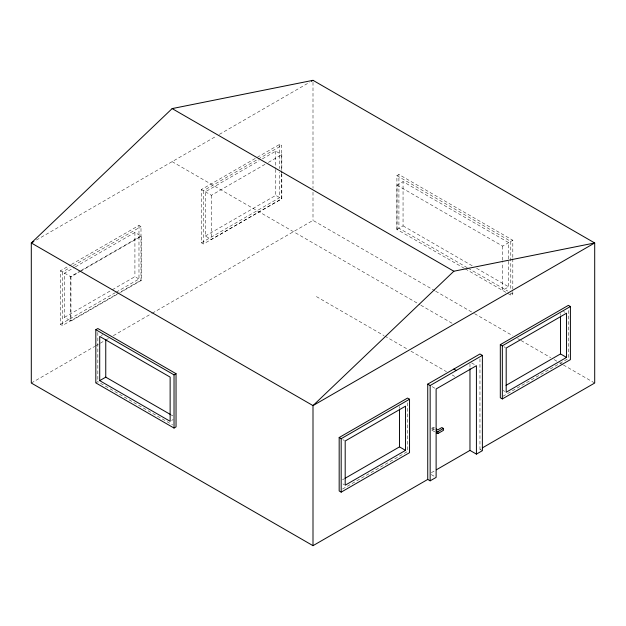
<?xml version="1.0" encoding="UTF-8"?>
<svg xmlns="http://www.w3.org/2000/svg" width="626" height="626" viewBox="0 0 626 626"><rect width="100%" height="100%" fill="white"/><g stroke="black" fill="none" stroke-linecap="round" stroke-linejoin="round"><path stroke-width="0.47" stroke-dasharray="3.13 2.35" d="M36.363 240.04L216.009 136.327M219.382 134.379L309.627 82.272M71.419 264.446L138.98 225.438L140.991 226.604L140.991 280.182L62.459 325.52L60.44 324.362L60.44 270.784L70.574 264.931M281.716 173.598L281.716 198.786L203.434 243.983L201.423 242.818L201.423 189.537L279.697 144.348L281.716 145.506L281.716 172.635M60.44 270.784L62.459 271.95L70.057 267.56M73.438 265.612L140.991 226.604M201.423 189.537L203.434 190.703L257.302 159.599M258.147 159.114L281.716 145.506M117.054 294.431L70.949 321.06L64.494 317.335L64.494 273.124L74.557 267.318M75.394 266.832L134.919 232.465L141.374 236.19L141.374 280.401L120.411 292.498M281.817 173.856L281.817 198.849L211.392 239.508L205.344 236.018L205.344 191.806L259.007 160.827M262.357 158.894L275.769 151.148L281.817 154.638L281.817 172.893M80.605 270.808L70.542 276.614L70.542 320.825M81.443 270.322L140.967 235.955M205.344 191.806L211.392 195.296L265.048 164.317M268.405 162.384L281.817 154.638M64.494 273.124L70.949 276.849L79.33 272.005M80.167 271.527L141.374 236.19M64.494 317.335L111.444 290.229M112.289 289.744L134.919 276.676L141.374 280.401M205.344 236.018L275.769 195.359L281.817 198.849M201.423 242.818L279.697 197.62L279.697 172.44M60.44 324.362L115.333 292.671M116.178 292.178L138.98 279.016L138.98 225.438M101.224 335.567L102.734 334.699M31.3 383.034L94.745 346.405M95.59 345.92L104.894 340.544M105.747 340.059L109.127 338.103M113.353 335.661L151.422 313.681M152.267 313.196L313 220.399L434.82 290.73M464.398 268.358L396.907 229.398L396.907 175.663L398.918 174.498L512.811 240.251L512.811 257.834M397.001 229.343L397.001 185.132L403.05 181.642L508.688 242.63L508.688 286.841L502.639 290.331L502.639 262.458M95.817 382.893L97.836 381.735L172.674 424.944M396.907 229.398L403.05 225.853L403.05 181.642M171.649 420.437L173.159 419.561M397.001 185.132L502.639 246.12L508.688 242.63M396.907 175.663L510.793 241.409L512.811 240.251M507.42 293.203L510.793 295.151L512.811 293.985L512.811 290.073M342.5 479.782L344.175 478.812M434.804 431.846L431.776 430.101L431.776 428.239L433.388 427.308L434.867 428.161M431.776 430.101L433.388 429.17L433.388 427.308M502.834 396.321L568.385 358.479L568.385 309.221M342.547 489.023L407.526 451.51L407.526 401.947M431.345 472.693L434.71 470.752M479.962 358.847L479.962 449.28L481.644 448.31M563.517 311.458L565.028 312.327M403.05 225.853L472.348 265.862M476.574 268.296L508.688 286.841M467.254 267.685L398.918 228.232L398.918 174.498M468.099 268.171L507.749 291.059M511.121 293.007L512.811 293.985M465.235 268.844L506.575 292.71M435.665 291.215L473.733 313.196M474.578 313.681L512.647 335.661M517.718 338.588L520.253 340.059M521.106 340.544L550.708 357.642M554.096 359.59L559.167 362.524M560.02 363.01L562.555 364.473M563.4 364.966L594.7 383.034M503.922 346.734L505.432 347.61M172.15 161.649L420.015 304.745M420.86 305.238L453.85 324.284M471.581 362.908L474.805 364.77M503.171 390.507L504.681 391.383M316.427 296.599L383.965 335.591M384.81 336.076L407.604 349.238M410.985 351.186L446.44 371.664M452.238 375.005L454.656 376.406M432.089 386.641L436.119 388.965M479.962 449.28L482.38 450.673M431.776 428.239L434.867 430.023M431.283 474.594L434.507 476.456M342.923 439.687L344.433 440.563M342.923 483.898L344.433 484.774M171.148 414.913L172.823 415.883M560.497 313.556L560.497 315.481M512.811 258.812L512.811 289.102M510.793 241.409L510.793 289.282M510.793 293.195L510.793 295.151M502.639 246.12L502.639 261.496M469.969 363.917L469.969 367.806M399.498 406.509L399.498 408.434M313 82.272L313 188.301M313 192.19L313 220.399M279.697 144.348L279.697 168.558M275.769 151.148L275.769 168.449M275.769 169.403L275.769 195.359M211.392 195.296L211.392 239.508M203.434 190.703L203.434 243.983M134.919 232.465L134.919 276.676M97.836 332.406L97.836 381.735M70.949 276.849L70.949 321.06M62.459 271.95L62.459 325.52"/><path stroke-width="0.94" d="M482.49 447.817L594.7 383.034L594.7 242.966L313 80.324L172.15 108.595L31.3 242.966L31.3 383.034L313 545.676L427.738 479.43L430.156 480.823L436.119 477.388L436.119 388.965L476.417 365.701L476.417 454.116L482.38 450.673L482.38 355.38L479.962 353.987L427.738 384.129L427.738 479.43M33.827 241.503L31.3 242.966L313 405.601L594.7 242.966L453.85 271.23L313 405.601L313 545.676M311.31 81.302L313 80.324M95.817 329.699L97.836 328.54L176.039 373.691L176.039 426.885L174.028 428.051L95.817 382.893L95.817 329.699L174.028 374.857L176.039 373.691M99.706 380.647L170.131 421.306L170.131 377.102L99.706 336.444L99.706 380.647L105.755 377.157L170.311 414.428M339.175 437.527L407.526 398.066L409.537 399.224L409.537 452.676L341.186 492.138L339.175 490.972L339.175 437.527L341.186 438.685L409.537 399.224M500.315 344.652L568.385 305.355L570.396 306.521L570.396 359.637L502.334 398.934L500.315 397.776L500.315 344.652L502.334 345.818L570.396 306.521M427.738 384.129L430.156 385.53L482.38 355.38M345.012 478.327L399.498 446.878L405.538 450.368L405.538 406.157L345.192 441.001L345.192 485.205L405.538 450.368M506.011 385.373L560.497 353.925L566.538 357.415L566.538 313.203L506.191 348.048L506.191 392.252L566.538 357.415M436.314 430.852L437.824 431.729L443.466 428.466L443.466 430.328L437.824 433.591L436.314 432.715M436.385 469.782L469.969 450.391L476.417 454.116M172.15 108.595L453.85 271.23M453.85 369.058L456.268 370.451M443.466 428.466L441.854 427.535L437.824 429.866L436.345 429.013M560.497 316.443L560.497 353.925M502.334 345.818L502.334 398.934M469.969 368.777L469.969 450.391M437.824 431.729L437.824 433.591M430.156 385.53L430.156 480.823M399.498 409.396L399.498 446.878M341.186 438.685L341.186 492.138M174.028 374.857L174.028 428.051M105.755 339.675L105.755 377.157"/></g></svg>
